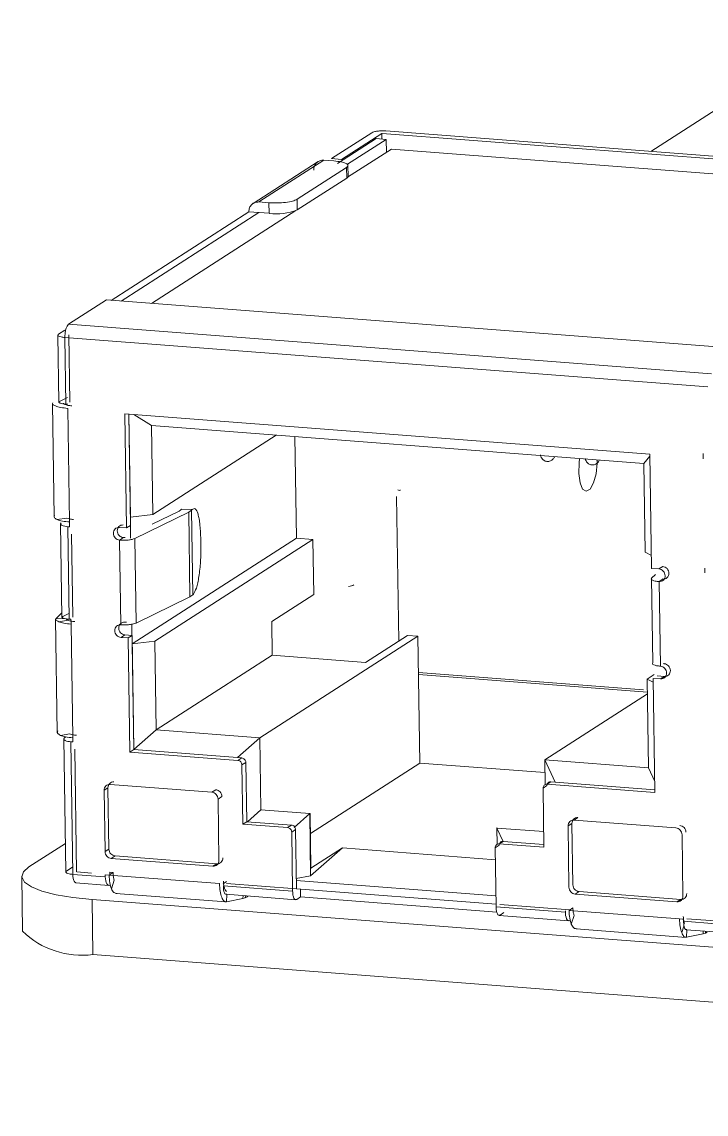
# Model space of a CAD drawing. Header units: millimetres. Extents: x -172 to 1209, y -709 to 1573.
# Drawn here: x 582.69 to 598.41, y 1177 to 1202.08 of the extents above; entities that cross this region are included whole.
import ezdxf

# ---------------------------------------------------------------- set-up
doc = ezdxf.new("R2010")
doc.units = ezdxf.units.MM

msp = doc.modelspace()

# ---------------------------------------------------------------- linework, layer by layer
at = {"color": 7, "linetype": 'Continuous', "lineweight": 15}
for p, q in [((597.139, 1199.104), (601.762, 1202.077)), ((591.055, 1199.572), (605.822, 1198.437)), ((589.803, 1198.937), (590.73, 1199.532)), ((589.943, 1198.825), (590.829, 1199.395)), ((590.963, 1199.515), (590.037, 1198.919)), ((590.176, 1198.807), (591.062, 1199.377)), ((590.829, 1199.395), (591.062, 1199.377)), ((590.966, 1199.515), (590.963, 1199.515)), ((590.965, 1199.385), (590.963, 1199.515)), ((590.966, 1199.515), (605.733, 1198.379)), ((591.062, 1199.377), (591.067, 1199.08)), ((591.183, 1199.155), (590.176, 1198.508)), ((591.183, 1199.155), (604.985, 1198.094)), ((589.499, 1198.869), (588.004, 1197.908)), ((588.138, 1197.942), (589.63, 1198.901)), ((589.862, 1198.883), (589.63, 1198.901)), ((589.803, 1198.937), (590.037, 1198.919)), ((589.015, 1198.002), (590.152, 1198.733)), ((590.152, 1198.733), (590.155, 1198.49)), ((590.188, 1198.534), (590.184, 1198.778)), ((590.155, 1198.49), (589.018, 1197.759)), ((588.138, 1197.942), (588.37, 1197.924)), ((588.37, 1197.924), (588.373, 1197.681)), ((589.018, 1197.759), (589.015, 1198.002)), ((584.746, 1195.683), (587.906, 1197.715)), ((584.979, 1195.665), (588.14, 1197.697)), ((588.987, 1197.743), (585.672, 1195.612)), ((587.906, 1197.715), (588.14, 1197.697)), ((588.14, 1197.697), (588.142, 1197.699)), ((588.142, 1197.699), (588.14, 1197.697)), ((588.373, 1197.681), (588.142, 1197.699)), ((583.768, 1195.132), (584.638, 1195.691)), ((584.638, 1195.691), (599.406, 1194.556)), ((598.536, 1193.997), (583.768, 1195.132)), ((583.52, 1194.887), (583.543, 1193.339)), ((583.536, 1194.906), (583.684, 1195.001)), ((583.705, 1193.302), (583.682, 1194.83)), ((583.682, 1194.83), (598.45, 1193.694)), ((583.793, 1193.346), (583.77, 1194.888)), ((583.397, 1193.311), (583.436, 1190.708)), ((583.541, 1193.463), (583.538, 1193.46)), ((583.559, 1193.364), (583.74, 1193.453)), ((583.75, 1193.298), (583.705, 1193.302)), ((583.79, 1190.594), (583.751, 1193.203)), ((585.062, 1193.077), (585.101, 1190.456)), ((597.119, 1192.15), (585.062, 1193.077)), ((585.152, 1193.07), (585.19, 1190.513)), ((585.187, 1190.707), (585.152, 1193.07)), ((585.268, 1193.061), (585.673, 1192.808)), ((585.673, 1192.808), (596.982, 1191.939)), ((585.703, 1190.769), (585.673, 1192.808)), ((588.532, 1192.589), (585.703, 1190.769)), ((588.966, 1192.555), (589.001, 1190.221)), ((597.12, 1192.103), (596.982, 1191.939)), ((597.158, 1189.529), (597.119, 1192.15)), ((598.339, 1192.047), (598.338, 1192.166)), ((596.982, 1191.939), (597.012, 1189.9)), ((591.351, 1187.857), (591.302, 1191.18)), ((585.187, 1190.707), (585.703, 1190.769)), ((586.527, 1190.818), (585.288, 1190.214)), ((585.689, 1190.542), (586.304, 1190.842)), ((586.304, 1190.842), (586.347, 1190.872)), ((586.347, 1190.872), (586.361, 1190.888)), ((586.361, 1190.888), (586.606, 1190.879)), ((586.592, 1190.863), (586.527, 1190.818)), ((586.556, 1188.876), (586.527, 1190.818)), ((586.606, 1190.879), (586.592, 1190.863)), ((586.621, 1188.921), (586.592, 1190.863)), ((583.724, 1190.681), (583.505, 1190.648)), ((583.584, 1190.557), (583.616, 1188.4)), ((583.79, 1190.594), (583.792, 1190.483)), ((583.747, 1190.486), (583.792, 1190.483)), ((583.778, 1188.363), (583.747, 1190.486)), ((583.866, 1188.407), (583.838, 1190.314)), ((584.934, 1190.468), (585.101, 1190.456)), ((585.101, 1190.456), (585.19, 1190.513)), ((585.19, 1190.222), (585.186, 1190.51)), ((584.939, 1190.177), (585.027, 1190.234)), ((584.939, 1190.177), (584.967, 1188.235)), ((589.001, 1190.221), (585.23, 1187.797)), ((585.317, 1188.273), (585.288, 1190.214)), ((589.379, 1190.192), (585.746, 1187.857)), ((586.806, 1190.024), (586.803, 1190.219)), ((589.001, 1190.221), (589.379, 1190.192)), ((589.379, 1190.192), (589.397, 1188.93)), ((597.012, 1189.9), (597.154, 1189.827)), ((597.158, 1189.529), (597.325, 1189.516)), ((597.325, 1189.516), (597.414, 1189.573)), ((598.378, 1189.423), (598.377, 1189.536)), ((597.158, 1189.302), (597.25, 1189.386)), ((597.158, 1189.302), (597.187, 1187.36)), ((597.418, 1189.282), (597.329, 1189.224)), ((597.358, 1187.283), (597.329, 1189.224)), ((585.317, 1188.273), (586.556, 1188.876)), ((586.556, 1188.876), (586.621, 1188.921)), ((586.621, 1188.921), (586.635, 1188.937)), ((589.397, 1188.93), (588.432, 1188.309)), ((583.615, 1188.51), (583.48, 1188.379)), ((583.47, 1188.37), (583.509, 1185.754)), ((583.48, 1188.379), (583.705, 1188.372)), ((583.54, 1188.304), (583.758, 1188.336)), ((583.633, 1188.425), (583.771, 1188.494)), ((583.726, 1188.369), (583.726, 1188.352)), ((583.823, 1188.36), (583.778, 1188.363)), ((583.823, 1188.36), (583.825, 1188.249)), ((588.432, 1188.309), (588.443, 1187.533)), ((583.864, 1185.64), (583.825, 1188.249)), ((585.224, 1187.989), (585.22, 1188.247)), ((584.972, 1187.944), (585.061, 1188.001)), ((585.139, 1187.931), (584.972, 1187.944)), ((585.061, 1188.001), (585.227, 1187.988)), ((585.227, 1187.988), (585.139, 1187.931)), ((585.139, 1187.931), (585.177, 1185.31)), ((585.227, 1187.988), (585.266, 1185.367)), ((585.746, 1187.857), (585.23, 1187.794)), ((585.266, 1185.367), (585.23, 1187.794)), ((585.776, 1185.818), (585.746, 1187.857)), ((591.792, 1187.97), (588.16, 1185.635)), ((590.589, 1187.368), (591.555, 1187.988)), ((591.555, 1187.988), (591.792, 1187.97)), ((591.792, 1187.97), (591.835, 1185.059)), ((588.443, 1187.533), (585.776, 1185.818)), ((588.443, 1187.533), (590.589, 1187.368)), ((596.969, 1186.739), (591.805, 1187.136)), ((597.06, 1186.687), (591.805, 1187.091)), ((597.22, 1187.093), (597.056, 1186.987)), ((597.362, 1186.991), (597.196, 1187.004)), ((597.235, 1184.383), (597.196, 1187.004)), ((597.284, 1187.061), (597.451, 1187.048)), ((597.362, 1186.991), (597.451, 1187.048)), ((597.056, 1186.987), (597.197, 1186.914)), ((597.056, 1186.987), (597.086, 1184.948)), ((594.702, 1185.132), (597.061, 1186.648)), ((585.266, 1185.367), (585.776, 1185.818)), ((588.16, 1185.635), (585.776, 1185.818)), ((583.797, 1185.727), (583.579, 1185.695)), ((583.657, 1185.619), (583.703, 1182.554)), ((583.704, 1185.66), (583.674, 1185.637)), ((583.82, 1185.548), (583.865, 1185.544)), ((583.865, 1182.503), (583.82, 1185.548)), ((583.864, 1185.64), (583.865, 1185.544)), ((587.65, 1185.184), (588.16, 1185.635)), ((588.184, 1183.984), (588.16, 1185.635)), ((583.953, 1182.561), (583.911, 1185.375)), ((585.266, 1185.367), (585.177, 1185.31)), ((585.177, 1185.31), (587.654, 1185.119)), ((585.266, 1185.367), (587.743, 1185.176)), ((587.65, 1185.184), (585.266, 1185.367)), ((587.743, 1185.176), (587.654, 1185.119)), ((587.838, 1185.072), (587.749, 1185.015)), ((587.749, 1185.015), (587.769, 1183.656)), ((587.838, 1185.072), (587.858, 1183.713)), ((589.322, 1183.443), (591.835, 1185.059)), ((591.835, 1185.059), (594.707, 1184.839)), ((597.086, 1184.948), (594.702, 1185.132)), ((594.94, 1184.623), (594.702, 1185.132)), ((594.702, 1185.132), (594.711, 1184.562)), ((597.231, 1184.638), (597.086, 1184.948)), ((584.722, 1184.569), (587.058, 1184.389)), ((594.754, 1184.54), (594.666, 1184.483)), ((594.846, 1184.63), (594.758, 1184.573)), ((594.758, 1184.573), (597.235, 1184.383)), ((594.846, 1184.63), (597.234, 1184.447)), ((597.234, 1184.447), (594.94, 1184.623)), ((584.584, 1184.434), (584.672, 1184.491)), ((584.604, 1183.026), (584.584, 1184.434)), ((584.672, 1184.491), (584.693, 1183.083)), ((587.058, 1184.389), (587.147, 1184.446)), ((587.201, 1184.233), (587.289, 1184.29)), ((594.686, 1183.124), (594.666, 1184.483)), ((587.201, 1184.233), (587.221, 1182.825)), ((587.876, 1183.712), (588.184, 1183.984)), ((588.193, 1183.99), (588.184, 1183.984)), ((589.306, 1183.898), (588.184, 1183.984)), ((588.193, 1183.983), (588.193, 1183.99)), ((588.945, 1183.579), (589.306, 1183.898)), ((589.306, 1183.898), (589.315, 1183.904)), ((589.327, 1182.473), (589.306, 1183.898)), ((589.315, 1183.904), (589.333, 1182.643)), ((595.377, 1183.75), (595.466, 1183.807)), ((597.713, 1183.57), (595.377, 1183.75)), ((587.858, 1183.713), (587.769, 1183.656)), ((587.769, 1183.656), (588.797, 1183.577)), ((587.858, 1183.713), (588.886, 1183.634)), ((588.886, 1183.634), (588.797, 1183.577)), ((588.981, 1183.53), (588.892, 1183.472)), ((588.981, 1183.53), (589.001, 1182.172)), ((593.614, 1183.573), (593.605, 1183.567)), ((593.749, 1183.26), (593.605, 1183.567)), ((594.68, 1183.485), (593.605, 1183.567)), ((593.605, 1183.567), (593.611, 1183.192)), ((593.614, 1183.567), (593.614, 1183.573)), ((595.328, 1183.672), (595.239, 1183.615)), ((595.239, 1183.615), (595.26, 1182.207)), ((595.328, 1183.672), (595.348, 1182.264)), ((588.892, 1183.472), (588.913, 1182.115)), ((593.747, 1183.26), (593.658, 1183.203)), ((593.747, 1183.26), (594.685, 1183.188)), ((597.877, 1182.006), (597.856, 1183.414)), ((582.857, 1182.675), (583.693, 1183.213)), ((584.604, 1183.026), (584.693, 1183.083)), ((589.327, 1182.473), (590.06, 1183.11)), ((590.06, 1183.11), (589.333, 1182.643)), ((590.06, 1183.11), (593.57, 1182.84)), ((593.654, 1183.17), (593.566, 1183.113)), ((593.586, 1181.756), (593.566, 1183.113)), ((593.658, 1183.203), (594.686, 1183.124)), ((584.747, 1182.87), (584.836, 1182.927)), ((587.083, 1182.69), (584.747, 1182.87)), ((584.836, 1182.927), (587.172, 1182.747)), ((587.083, 1182.69), (587.172, 1182.747)), ((583.866, 1182.673), (583.719, 1182.579)), ((584.611, 1182.446), (583.865, 1182.503)), ((583.954, 1182.56), (584.297, 1182.534)), ((584.61, 1182.493), (584.611, 1182.446)), ((584.699, 1182.487), (584.61, 1182.493)), ((584.788, 1182.544), (584.699, 1182.487)), ((584.712, 1182.55), (584.712, 1182.502)), ((584.788, 1182.544), (584.712, 1182.55)), ((582.694, 1182.459), (582.713, 1181.197)), ((583.936, 1182.309), (584.691, 1182.251)), ((587.235, 1182.292), (584.699, 1182.487)), ((584.816, 1182.372), (584.75, 1182.173)), ((587.397, 1182.343), (587.321, 1182.285)), ((588.913, 1182.115), (587.322, 1182.237)), ((587.398, 1182.296), (589.001, 1182.172)), ((588.998, 1182.412), (589.327, 1182.473)), ((593.582, 1182.012), (588.998, 1182.364)), ((584.849, 1182.064), (587.377, 1181.87)), ((587.382, 1182.045), (588.986, 1181.921)), ((587.4, 1182.043), (587.392, 1181.87)), ((587.772, 1181.947), (587.776, 1182.014)), ((587.827, 1182.01), (587.826, 1181.962)), ((587.87, 1181.991), (587.826, 1181.962)), ((587.886, 1182.006), (587.87, 1181.991)), ((589.001, 1182.172), (593.585, 1181.82)), ((589.094, 1181.985), (589.091, 1182.165)), ((595.491, 1182.108), (595.402, 1182.051)), ((595.402, 1182.051), (597.739, 1181.871)), ((595.491, 1182.108), (597.827, 1181.928)), ((602.525, 1180.524), (584.306, 1181.925)), ((584.324, 1180.663), (584.306, 1181.925)), ((587.392, 1181.87), (587.772, 1181.947)), ((587.826, 1181.962), (587.772, 1181.947)), ((589.006, 1181.928), (589.094, 1181.985)), ((589.094, 1181.985), (593.603, 1181.638)), ((595.177, 1181.634), (593.586, 1181.756)), ((593.675, 1181.813), (595.278, 1181.69)), ((597.739, 1181.871), (597.827, 1181.928)), ((593.653, 1181.562), (595.257, 1181.439)), ((593.767, 1181.625), (593.679, 1181.569)), ((595.181, 1181.697), (595.256, 1181.691)), ((595.351, 1181.732), (595.262, 1181.675)), ((597.798, 1181.48), (595.262, 1181.675)), ((595.378, 1181.56), (595.313, 1181.361)), ((595.426, 1181.251), (597.954, 1181.056)), ((597.886, 1181.473), (597.798, 1181.48)), ((597.898, 1181.316), (597.848, 1181.166)), ((597.887, 1181.425), (597.886, 1181.473)), ((598.633, 1181.368), (597.887, 1181.425)), ((597.964, 1181.483), (598.722, 1181.425)), ((597.948, 1181.232), (598.703, 1181.174)), ((597.963, 1181.231), (597.955, 1181.058)), ((598.338, 1181.135), (597.955, 1181.058)), ((598.338, 1181.135), (598.341, 1181.202)), ((598.392, 1181.15), (598.338, 1181.135)), ((598.393, 1181.198), (598.392, 1181.15)), ((598.435, 1181.179), (598.392, 1181.15)), ((584.324, 1180.663), (631.992, 1176.998))]:
    msp.add_line(p, q, dxfattribs=at)
at = {"color": 8, "linetype": 'Continuous', "lineweight": 15}
for p, q in [((590.181, 1198.51), (590.181, 1198.513)), ((587.87, 1181.991), (587.87, 1182.007))]:
    msp.add_line(p, q, dxfattribs=at)
at = {"color": 7, "linetype": 'Continuous', "lineweight": 15, "flags": 128}
for points in [[(590.155, 1198.49), (590.181, 1198.513), (590.188, 1198.534)], [(595.505, 1192.055), (595.491, 1191.953), (595.484, 1191.708), (595.514, 1191.495), (595.574, 1191.35), (595.655, 1191.298), (595.743, 1191.348), (595.823, 1191.491), (595.881, 1191.703), (595.908, 1191.948), (595.909, 1192.023)], [(584.306, 1181.925), (583.867, 1181.971), (583.479, 1182.037), (583.157, 1182.121), (582.914, 1182.219), (582.758, 1182.328), (582.695, 1182.443), (582.729, 1182.561), (582.857, 1182.675)], [(583.865, 1182.503), (583.868, 1182.456), (583.874, 1182.414), (583.882, 1182.377), (583.894, 1182.347), (583.908, 1182.325), (583.924, 1182.313), (583.936, 1182.309)]]:
    msp.add_lwpolyline(points, dxfattribs=at)
at = {"color": 7, "linetype": 'Continuous', "lineweight": 15}
for centre, radius, start, end in [((588.54, 1199.005), 1.335, 262.8331, 291.0079), ((584.072, 1182.6), 1.954, 225.9153, 277.4211)]:
    msp.add_arc(centre, radius, start, end, dxfattribs=at)
for centre, major_axis, ratio, start_param, end_param in [((584.713, 1182.502), (0.023, 0.251), 0.396168, 1.83458, 3.405376), ((595.279, 1181.69), (0.023, 0.251), 0.397867, 1.717827, 3.405624), ((597.964, 1181.484), (0.016, 0.252), 0.300115, 1.824449, 3.395245)]:
    msp.add_ellipse(centre, major_axis=major_axis, ratio=ratio, start_param=start_param, end_param=end_param, dxfattribs=at)
for points, knots in [([(590.73, 1199.532), (590.745, 1199.54), (590.775, 1199.554), (590.859, 1199.569), (590.958, 1199.576), (591.022, 1199.573), (591.055, 1199.572)], [0, 0, 0, 0, 0.2499982, 0.4999907, 0.7500018, 1, 1, 1, 1]), ([(589.63, 1198.901), (589.599, 1198.9), (589.538, 1198.897), (589.461, 1198.846), (589.407, 1198.77), (589.401, 1198.706), (589.398, 1198.674)], [0, 0, 0, 0, 0.2500212, 0.5001728, 0.7499764, 1, 1, 1, 1]), ([(590.152, 1198.733), (590.168, 1198.749), (590.2, 1198.78), (590.151, 1198.826), (590.037, 1198.864), (589.92, 1198.877), (589.862, 1198.883)], [0, 0, 0, 0, 0.2500007, 0.5000187, 0.7499993, 1, 1, 1, 1]), ([(587.906, 1197.715), (587.909, 1197.747), (587.915, 1197.81), (587.969, 1197.887), (588.045, 1197.938), (588.107, 1197.94), (588.138, 1197.942)], [0, 0, 0, 0, 0.250027, 0.499834, 0.749989, 1, 1, 1, 1]), ([(589.015, 1198.002), (588.984, 1197.988), (588.924, 1197.959), (588.757, 1197.929), (588.561, 1197.915), (588.434, 1197.921), (588.37, 1197.924)], [0, 0, 0, 0, 0.249986, 0.500001, 0.750006, 1, 1, 1, 1]), ([(583.682, 1194.83), (583.683, 1194.863), (583.685, 1194.929), (583.705, 1195.023), (583.733, 1195.098), (583.757, 1195.121), (583.768, 1195.132)], [0, 0, 0, 0, 0.250023, 0.499836, 0.74999, 1, 1, 1, 1]), ([(583.682, 1194.83), (583.653, 1194.833), (583.594, 1194.84), (583.537, 1194.859), (583.512, 1194.882), (583.528, 1194.898), (583.536, 1194.906)], [0, 0, 0, 0, 0.249988, 0.5, 0.750012, 1, 1, 1, 1]), ([(583.467, 1193.257), (583.44, 1193.269), (583.388, 1193.292), (583.4, 1193.319), (583.407, 1193.333)], [0, 0, 0, 0, 0.49999, 1, 1, 1, 1]), ([(583.705, 1193.302), (583.681, 1193.304), (583.63, 1193.309), (583.581, 1193.32), (583.554, 1193.332), (583.542, 1193.342), (583.542, 1193.353), (583.553, 1193.361), (583.559, 1193.364)], [0, 0, 0, 0, 0.198512, 0.430769, 0.560241, 0.698275, 0.844894, 1, 1, 1, 1]), ([(583.685, 1193.29), (583.671, 1193.295), (583.642, 1193.306), (583.649, 1193.318), (583.652, 1193.325)], [0, 0, 0, 0, 0.50004, 1, 1, 1, 1]), ([(583.84, 1193.26), (583.808, 1193.263), (583.745, 1193.27), (583.705, 1193.283), (583.685, 1193.29)], [0, 0, 0, 0, 0.4999498, 1, 1, 1, 1]), ([(583.751, 1193.203), (583.693, 1193.209), (583.577, 1193.221), (583.503, 1193.245), (583.467, 1193.257)], [0, 0, 0, 0, 0.499992, 1, 1, 1, 1]), ([(594.602, 1192.134), (594.608, 1192.113), (594.624, 1192.062), (594.674, 1192.009), (594.754, 1191.975), (594.833, 1191.99), (594.889, 1192.029), (594.913, 1192.066), (594.925, 1192.083)], [0, 0, 0, 0, 0.1365781, 0.3437821, 0.5186383, 0.6985157, 0.8605594, 1, 1, 1, 1]), ([(595.63, 1192.055), (595.636, 1192.034), (595.652, 1191.983), (595.702, 1191.93), (595.782, 1191.896), (595.861, 1191.911), (595.918, 1191.95), (595.942, 1191.987), (595.953, 1192.004)], [0, 0, 0, 0, 0.1365954, 0.343802, 0.5186603, 0.69854, 0.8605857, 1, 1, 1, 1]), ([(591.329, 1191.329), (591.34, 1191.323), (591.36, 1191.312), (591.383, 1191.323), (591.394, 1191.328)], [0, 0, 0, 0, 0.499912, 1, 1, 1, 1]), ([(586.803, 1190.219), (586.799, 1190.326), (586.793, 1190.491), (586.767, 1190.668), (586.741, 1190.779), (586.71, 1190.858), (586.665, 1190.918), (586.629, 1190.894), (586.606, 1190.879)], [0, 0, 0, 0, 0.239435, 0.369533, 0.500027, 0.630113, 0.760564, 1, 1, 1, 1]), ([(583.445, 1190.749), (583.439, 1190.731), (583.426, 1190.696), (583.479, 1190.664), (583.505, 1190.648)], [0, 0, 0, 0, 0.500005, 1, 1, 1, 1]), ([(583.505, 1190.648), (583.542, 1190.636), (583.615, 1190.612), (583.732, 1190.6), (583.79, 1190.594)], [0, 0, 0, 0, 0.500008, 1, 1, 1, 1]), ([(583.601, 1190.576), (583.595, 1190.57), (583.583, 1190.558), (583.584, 1190.542), (583.596, 1190.527), (583.623, 1190.51), (583.672, 1190.495), (583.723, 1190.489), (583.747, 1190.486)], [0, 0, 0, 0, 0.155105, 0.301723, 0.439756, 0.569238, 0.801486, 1, 1, 1, 1]), ([(583.724, 1190.681), (583.744, 1190.674), (583.784, 1190.661), (583.847, 1190.654), (583.879, 1190.651)], [0, 0, 0, 0, 0.5000502, 1, 1, 1, 1]), ([(585.023, 1190.526), (585.005, 1190.525), (584.968, 1190.523), (584.922, 1190.493), (584.892, 1190.447), (584.881, 1190.391), (584.893, 1190.333), (584.925, 1190.282), (584.972, 1190.245), (585.009, 1190.238), (585.027, 1190.234)], [0, 0, 0, 0, 0.1250027, 0.2500348, 0.3749901, 0.5000897, 0.6249395, 0.7501065, 0.8749973, 1, 1, 1, 1]), ([(584.939, 1190.177), (584.92, 1190.181), (584.884, 1190.188), (584.836, 1190.225), (584.804, 1190.276), (584.793, 1190.334), (584.803, 1190.39), (584.833, 1190.436), (584.879, 1190.466), (584.916, 1190.468), (584.934, 1190.468)], [0, 0, 0, 0, 0.1250081, 0.2498761, 0.3750485, 0.4999103, 0.6250218, 0.7499825, 0.8749919, 1, 1, 1, 1]), ([(585.288, 1190.214), (585.269, 1190.207), (585.232, 1190.193), (585.141, 1190.179), (585.039, 1190.172), (584.972, 1190.175), (584.939, 1190.177)], [0, 0, 0, 0, 0.2499943, 0.4999918, 0.7499871, 1, 1, 1, 1]), ([(585.027, 1190.234), (585.031, 1190.234), (585.038, 1190.234), (585.049, 1190.234), (585.059, 1190.236), (585.063, 1190.237), (585.065, 1190.238)], [0, 0, 0, 0, 0.249381, 0.499596, 0.743263, 1, 1, 1, 1]), ([(586.635, 1188.937), (586.658, 1188.976), (586.693, 1189.035), (586.735, 1189.194), (586.762, 1189.341), (586.784, 1189.507), (586.804, 1189.737), (586.805, 1189.912), (586.806, 1190.024)], [0, 0, 0, 0, 0.2394553, 0.3695592, 0.5000061, 0.6301148, 0.7605464, 1, 1, 1, 1]), ([(597.325, 1189.516), (597.343, 1189.512), (597.38, 1189.505), (597.427, 1189.468), (597.459, 1189.417), (597.471, 1189.359), (597.461, 1189.303), (597.43, 1189.257), (597.384, 1189.227), (597.348, 1189.225), (597.329, 1189.224)], [0, 0, 0, 0, 0.125007, 0.250043, 0.374977, 0.50009, 0.624952, 0.750098, 0.874993, 1, 1, 1, 1]), ([(597.418, 1189.282), (597.436, 1189.282), (597.473, 1189.284), (597.519, 1189.314), (597.55, 1189.36), (597.56, 1189.416), (597.548, 1189.474), (597.516, 1189.525), (597.469, 1189.562), (597.432, 1189.569), (597.414, 1189.573)], [0, 0, 0, 0, 0.124996, 0.249901, 0.375047, 0.49991, 0.625023, 0.749958, 0.875004, 1, 1, 1, 1]), ([(597.329, 1189.224), (597.299, 1189.228), (597.237, 1189.234), (597.175, 1189.254), (597.142, 1189.277), (597.153, 1189.294), (597.158, 1189.302)], [0, 0, 0, 0, 0.2499948, 0.500019, 0.7500191, 1, 1, 1, 1]), ([(597.4, 1189.29), (597.399, 1189.289), (597.398, 1189.287), (597.401, 1189.285), (597.408, 1189.283), (597.415, 1189.282), (597.418, 1189.282)], [0, 0, 0, 0, 0.249189, 0.499455, 0.743273, 1, 1, 1, 1]), ([(590.198, 1189.115), (590.223, 1189.119), (590.277, 1189.128), (590.305, 1189.141), (590.32, 1189.149)], [0, 0, 0, 0, 0.465243, 1, 1, 1, 1]), ([(583.54, 1188.304), (583.514, 1188.316), (583.461, 1188.339), (583.474, 1188.366), (583.48, 1188.379)], [0, 0, 0, 0, 0.49999, 1, 1, 1, 1]), ([(583.825, 1188.249), (583.767, 1188.255), (583.65, 1188.267), (583.577, 1188.292), (583.54, 1188.304)], [0, 0, 0, 0, 0.499992, 1, 1, 1, 1]), ([(583.778, 1188.363), (583.755, 1188.365), (583.703, 1188.37), (583.655, 1188.381), (583.627, 1188.393), (583.616, 1188.403), (583.615, 1188.414), (583.627, 1188.422), (583.633, 1188.425)], [0, 0, 0, 0, 0.198513, 0.43077, 0.560242, 0.698277, 0.844909, 1, 1, 1, 1]), ([(583.758, 1188.336), (583.744, 1188.341), (583.715, 1188.352), (583.722, 1188.365), (583.726, 1188.371)], [0, 0, 0, 0, 0.50004, 1, 1, 1, 1]), ([(583.914, 1188.306), (583.882, 1188.309), (583.818, 1188.316), (583.778, 1188.329), (583.758, 1188.336)], [0, 0, 0, 0, 0.4999498, 1, 1, 1, 1]), ([(585.056, 1188.292), (585.038, 1188.292), (585.001, 1188.29), (584.955, 1188.26), (584.925, 1188.214), (584.915, 1188.158), (584.926, 1188.1), (584.958, 1188.049), (585.005, 1188.012), (585.042, 1188.005), (585.061, 1188.001)], [0, 0, 0, 0, 0.1250115, 0.2500524, 0.3750165, 0.5001249, 0.6249835, 0.7499476, 0.8749885, 1, 1, 1, 1]), ([(584.967, 1188.235), (585.001, 1188.234), (585.067, 1188.23), (585.17, 1188.237), (585.261, 1188.251), (585.298, 1188.265), (585.317, 1188.273)], [0, 0, 0, 0, 0.250013, 0.500008, 0.750006, 1, 1, 1, 1]), ([(585.094, 1188.296), (585.092, 1188.296), (585.088, 1188.294), (585.078, 1188.293), (585.067, 1188.292), (585.06, 1188.292), (585.056, 1188.292)], [0, 0, 0, 0, 0.249326, 0.499523, 0.743114, 1, 1, 1, 1]), ([(584.972, 1187.944), (584.953, 1187.948), (584.917, 1187.955), (584.869, 1187.992), (584.838, 1188.043), (584.826, 1188.101), (584.836, 1188.157), (584.866, 1188.203), (584.913, 1188.233), (584.949, 1188.235), (584.967, 1188.235)], [0, 0, 0, 0, 0.125017, 0.250035, 0.375005, 0.499875, 0.624995, 0.749965, 0.874983, 1, 1, 1, 1]), ([(597.187, 1187.36), (597.182, 1187.352), (597.171, 1187.335), (597.203, 1187.312), (597.266, 1187.293), (597.327, 1187.286), (597.358, 1187.283)], [0, 0, 0, 0, 0.249981, 0.499981, 0.750005, 1, 1, 1, 1]), ([(597.358, 1187.283), (597.376, 1187.279), (597.413, 1187.272), (597.46, 1187.235), (597.492, 1187.184), (597.504, 1187.126), (597.494, 1187.07), (597.463, 1187.024), (597.417, 1186.994), (597.381, 1186.992), (597.362, 1186.991)], [0, 0, 0, 0, 0.125016, 0.250061, 0.375004, 0.500125, 0.624996, 0.749939, 0.874984, 1, 1, 1, 1]), ([(597.447, 1187.34), (597.444, 1187.34), (597.437, 1187.341), (597.43, 1187.343), (597.427, 1187.345), (597.428, 1187.347), (597.429, 1187.348)], [0, 0, 0, 0, 0.24916, 0.499545, 0.743136, 1, 1, 1, 1]), ([(597.451, 1187.048), (597.469, 1187.049), (597.506, 1187.051), (597.552, 1187.081), (597.583, 1187.127), (597.593, 1187.183), (597.581, 1187.241), (597.549, 1187.292), (597.502, 1187.329), (597.465, 1187.336), (597.447, 1187.34)], [0, 0, 0, 0, 0.125005, 0.25006, 0.375003, 0.499875, 0.624997, 0.74994, 0.874995, 1, 1, 1, 1]), ([(583.519, 1185.796), (583.512, 1185.778), (583.5, 1185.743), (583.552, 1185.711), (583.579, 1185.695)], [0, 0, 0, 0, 0.50001, 1, 1, 1, 1]), ([(583.579, 1185.695), (583.616, 1185.683), (583.689, 1185.658), (583.805, 1185.646), (583.864, 1185.64)], [0, 0, 0, 0, 0.500008, 1, 1, 1, 1]), ([(583.674, 1185.637), (583.668, 1185.631), (583.657, 1185.619), (583.657, 1185.603), (583.669, 1185.588), (583.696, 1185.571), (583.745, 1185.556), (583.797, 1185.55), (583.82, 1185.548)], [0, 0, 0, 0, 0.1550907, 0.3017239, 0.4397458, 0.5692294, 0.8014872, 1, 1, 1, 1]), ([(583.797, 1185.727), (583.817, 1185.72), (583.857, 1185.707), (583.921, 1185.7), (583.952, 1185.697)], [0, 0, 0, 0, 0.5000502, 1, 1, 1, 1]), ([(587.654, 1185.119), (587.667, 1185.117), (587.691, 1185.112), (587.722, 1185.087), (587.744, 1185.054), (587.748, 1185.028), (587.749, 1185.015)], [0, 0, 0, 0, 0.250032, 0.500103, 0.750002, 1, 1, 1, 1]), ([(587.743, 1185.176), (587.755, 1185.174), (587.78, 1185.169), (587.811, 1185.144), (587.833, 1185.111), (587.836, 1185.085), (587.838, 1185.072)], [0, 0, 0, 0, 0.2500154, 0.500099, 0.7500384, 1, 1, 1, 1]), ([(584.584, 1184.434), (584.585, 1184.453), (584.589, 1184.491), (584.621, 1184.536), (584.667, 1184.567), (584.703, 1184.568), (584.722, 1184.569)], [0, 0, 0, 0, 0.249812, 0.499816, 0.7499, 1, 1, 1, 1]), ([(584.81, 1184.626), (584.792, 1184.625), (584.755, 1184.624), (584.71, 1184.594), (584.678, 1184.548), (584.674, 1184.51), (584.672, 1184.491)], [0, 0, 0, 0, 0.250072, 0.500244, 0.750194, 1, 1, 1, 1]), ([(594.666, 1184.483), (594.667, 1184.496), (594.669, 1184.521), (594.69, 1184.552), (594.721, 1184.572), (594.745, 1184.573), (594.758, 1184.573)], [0, 0, 0, 0, 0.2499952, 0.4998734, 0.7499708, 1, 1, 1, 1]), ([(594.754, 1184.54), (594.756, 1184.553), (594.758, 1184.578), (594.779, 1184.609), (594.81, 1184.629), (594.834, 1184.63), (594.846, 1184.63)], [0, 0, 0, 0, 0.24999, 0.499957, 0.749957, 1, 1, 1, 1]), ([(587.058, 1184.389), (587.077, 1184.386), (587.113, 1184.378), (587.16, 1184.341), (587.193, 1184.291), (587.198, 1184.252), (587.201, 1184.233)], [0, 0, 0, 0, 0.25008, 0.500184, 0.750191, 1, 1, 1, 1]), ([(587.289, 1184.29), (587.287, 1184.309), (587.282, 1184.348), (587.249, 1184.398), (587.202, 1184.436), (587.165, 1184.443), (587.147, 1184.446)], [0, 0, 0, 0, 0.249805, 0.499754, 0.749906, 1, 1, 1, 1]), ([(595.239, 1183.615), (595.241, 1183.634), (595.244, 1183.672), (595.276, 1183.717), (595.322, 1183.747), (595.358, 1183.749), (595.377, 1183.75)], [0, 0, 0, 0, 0.249812, 0.499816, 0.7499, 1, 1, 1, 1]), ([(595.466, 1183.807), (595.447, 1183.806), (595.411, 1183.805), (595.365, 1183.774), (595.333, 1183.729), (595.329, 1183.691), (595.328, 1183.672)], [0, 0, 0, 0, 0.250094, 0.500246, 0.750195, 1, 1, 1, 1]), ([(588.797, 1183.577), (588.81, 1183.574), (588.834, 1183.57), (588.865, 1183.545), (588.888, 1183.511), (588.891, 1183.485), (588.892, 1183.472)], [0, 0, 0, 0, 0.250028, 0.500123, 0.75, 1, 1, 1, 1]), ([(588.886, 1183.634), (588.899, 1183.631), (588.923, 1183.627), (588.954, 1183.602), (588.976, 1183.568), (588.98, 1183.542), (588.981, 1183.53)], [0, 0, 0, 0, 0.250029, 0.500127, 0.750005, 1, 1, 1, 1]), ([(597.713, 1183.57), (597.732, 1183.567), (597.769, 1183.559), (597.815, 1183.522), (597.849, 1183.471), (597.853, 1183.433), (597.856, 1183.414)], [0, 0, 0, 0, 0.2501, 0.500184, 0.750188, 1, 1, 1, 1]), ([(597.945, 1183.471), (597.942, 1183.49), (597.937, 1183.529), (597.904, 1183.579), (597.857, 1183.616), (597.821, 1183.624), (597.802, 1183.627)], [0, 0, 0, 0, 0.249803, 0.499754, 0.749927, 1, 1, 1, 1]), ([(593.654, 1183.17), (593.656, 1183.183), (593.658, 1183.208), (593.679, 1183.239), (593.71, 1183.259), (593.734, 1183.26), (593.747, 1183.26)], [0, 0, 0, 0, 0.249957, 0.499898, 0.749983, 1, 1, 1, 1]), ([(584.747, 1182.87), (584.728, 1182.873), (584.692, 1182.881), (584.645, 1182.918), (584.612, 1182.969), (584.607, 1183.007), (584.604, 1183.026)], [0, 0, 0, 0, 0.250065, 0.49983, 0.750224, 1, 1, 1, 1]), ([(584.693, 1183.083), (584.696, 1183.064), (584.7, 1183.026), (584.734, 1182.975), (584.78, 1182.938), (584.817, 1182.931), (584.836, 1182.927)], [0, 0, 0, 0, 0.249771, 0.500109, 0.749963, 1, 1, 1, 1]), ([(593.566, 1183.113), (593.567, 1183.126), (593.569, 1183.151), (593.59, 1183.181), (593.621, 1183.201), (593.645, 1183.203), (593.658, 1183.203)], [0, 0, 0, 0, 0.24998, 0.499863, 0.749966, 1, 1, 1, 1]), ([(587.221, 1182.825), (587.22, 1182.806), (587.216, 1182.768), (587.184, 1182.723), (587.138, 1182.693), (587.102, 1182.691), (587.083, 1182.69)], [0, 0, 0, 0, 0.249774, 0.500169, 0.749956, 1, 1, 1, 1]), ([(587.172, 1182.747), (587.191, 1182.748), (587.227, 1182.75), (587.273, 1182.78), (587.305, 1182.825), (587.308, 1182.863), (587.31, 1182.882)], [0, 0, 0, 0, 0.2500583, 0.4998928, 0.7502298, 1, 1, 1, 1]), ([(583.719, 1182.579), (583.711, 1182.571), (583.695, 1182.555), (583.72, 1182.532), (583.777, 1182.513), (583.836, 1182.506), (583.865, 1182.503)], [0, 0, 0, 0, 0.249988, 0.5, 0.750012, 1, 1, 1, 1]), ([(584.816, 1182.372), (584.808, 1182.396), (584.793, 1182.443), (584.79, 1182.51), (584.788, 1182.544)], [0, 0, 0, 0, 0.4999532, 1, 1, 1, 1]), ([(584.699, 1182.487), (584.702, 1182.425), (584.708, 1182.302), (584.736, 1182.216), (584.75, 1182.173)], [0, 0, 0, 0, 0.499957, 1, 1, 1, 1]), ([(587.286, 1181.978), (587.272, 1182.021), (587.244, 1182.108), (587.238, 1182.23), (587.235, 1182.292)], [0, 0, 0, 0, 0.500043, 1, 1, 1, 1]), ([(587.322, 1182.237), (587.323, 1182.206), (587.326, 1182.143), (587.346, 1182.077), (587.371, 1182.038), (587.392, 1182.047), (587.402, 1182.051)], [0, 0, 0, 0, 0.250274, 0.499642, 0.747651, 1, 1, 1, 1]), ([(587.324, 1182.349), (587.325, 1182.315), (587.329, 1182.248), (587.344, 1182.201), (587.351, 1182.178)], [0, 0, 0, 0, 0.5000554, 1, 1, 1, 1]), ([(595.348, 1182.264), (595.351, 1182.245), (595.356, 1182.206), (595.389, 1182.156), (595.436, 1182.119), (595.472, 1182.111), (595.491, 1182.108)], [0, 0, 0, 0, 0.24977, 0.500107, 0.749942, 1, 1, 1, 1]), ([(584.75, 1182.173), (584.769, 1182.139), (584.807, 1182.071), (584.856, 1182.066), (584.88, 1182.064)], [0, 0, 0, 0, 0.499981, 1, 1, 1, 1]), ([(587.351, 1182.178), (587.36, 1182.157), (587.374, 1182.121), (587.395, 1182.12), (587.404, 1182.119)], [0, 0, 0, 0, 0.5593342, 1, 1, 1, 1]), ([(588.913, 1182.115), (588.914, 1182.084), (588.918, 1182.022), (588.94, 1181.954), (588.97, 1181.916), (588.994, 1181.924), (589.006, 1181.928)], [0, 0, 0, 0, 0.250006, 0.500084, 0.750007, 1, 1, 1, 1]), ([(595.402, 1182.051), (595.384, 1182.054), (595.347, 1182.062), (595.3, 1182.099), (595.267, 1182.149), (595.262, 1182.188), (595.26, 1182.207)], [0, 0, 0, 0, 0.250065, 0.49983, 0.750224, 1, 1, 1, 1]), ([(597.877, 1182.006), (597.875, 1181.987), (597.871, 1181.949), (597.839, 1181.903), (597.794, 1181.873), (597.757, 1181.872), (597.739, 1181.871)], [0, 0, 0, 0, 0.2497764, 0.5001697, 0.7499354, 1, 1, 1, 1]), ([(597.827, 1181.928), (597.846, 1181.929), (597.882, 1181.931), (597.928, 1181.961), (597.96, 1182.006), (597.964, 1182.044), (597.965, 1182.063)], [0, 0, 0, 0, 0.250038, 0.499893, 0.750232, 1, 1, 1, 1]), ([(587.392, 1181.87), (587.371, 1181.873), (587.331, 1181.877), (587.301, 1181.944), (587.286, 1181.978)], [0, 0, 0, 0, 0.500024, 1, 1, 1, 1]), ([(593.679, 1181.569), (593.667, 1181.565), (593.644, 1181.557), (593.613, 1181.595), (593.591, 1181.662), (593.588, 1181.725), (593.586, 1181.756)], [0, 0, 0, 0, 0.250038, 0.499955, 0.749988, 1, 1, 1, 1]), ([(595.262, 1181.675), (595.265, 1181.613), (595.271, 1181.49), (595.299, 1181.404), (595.313, 1181.361)], [0, 0, 0, 0, 0.499957, 1, 1, 1, 1]), ([(595.378, 1181.56), (595.371, 1181.584), (595.356, 1181.631), (595.352, 1181.698), (595.351, 1181.732)], [0, 0, 0, 0, 0.499962, 1, 1, 1, 1]), ([(597.886, 1181.537), (597.888, 1181.503), (597.891, 1181.436), (597.907, 1181.389), (597.914, 1181.365)], [0, 0, 0, 0, 0.5000469, 1, 1, 1, 1]), ([(595.313, 1181.361), (595.332, 1181.327), (595.37, 1181.259), (595.419, 1181.254), (595.444, 1181.251)], [0, 0, 0, 0, 0.500004, 1, 1, 1, 1]), ([(597.848, 1181.166), (597.835, 1181.209), (597.807, 1181.295), (597.801, 1181.418), (597.798, 1181.48)], [0, 0, 0, 0, 0.500043, 1, 1, 1, 1]), ([(597.955, 1181.058), (597.934, 1181.06), (597.893, 1181.064), (597.863, 1181.132), (597.848, 1181.166)], [0, 0, 0, 0, 0.499994, 1, 1, 1, 1])]:
    msp.add_open_spline(points, degree=3, knots=knots, dxfattribs=at)

doc.saveas('drawing.dxf')
